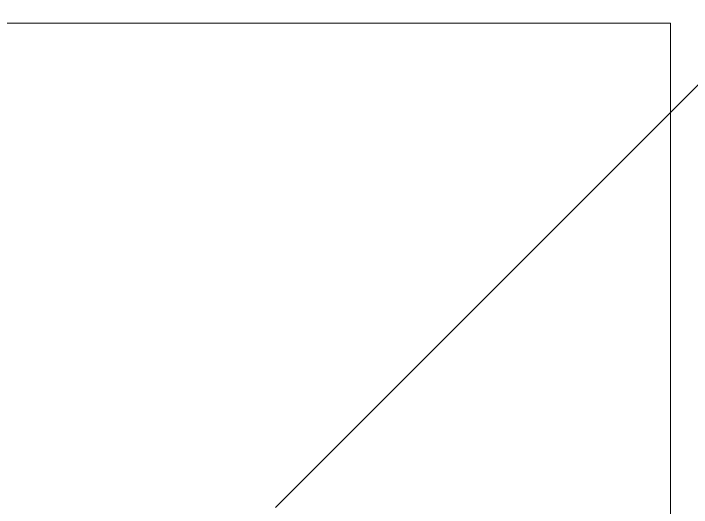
# Model space of a CAD drawing. Header units: millimetres. Extents: x -13069 to 207500, y -71366 to 56785.
# Drawn here: x 47520.2 to 47637.7, y 9534.4 to 9620 of the extents above; entities that cross this region are included whole.
import ezdxf

# ---------------------------------------------------------------- set-up
doc = ezdxf.new("R2010")
doc.units = ezdxf.units.MM
for name, color, linetype, lineweight in [('Аннотация', 7, 'Continuous', 18), ('Отметки', 7, 'Continuous', 9), ('Стены внутренние', 7, 'Continuous', 18)]:
    doc.layers.add(name, color=color, linetype=linetype, lineweight=lineweight)
pattern_1 = [(45, (0, 0), (-381.661, 381.661), []), (45, (134.94, 0), (0, 763.322), []), (45, (-134.94, 0), (0, 763.322), [])]

# ---------------------------------------------------------------- blocks, each defined once
blk = doc.blocks.new('Высотные отметки - Рамка-12095-План потолков 1-го этажа')
at = {"layer": 'Аннотация', "lineweight": 20}
for p, q in [((-6.5, 0), (-6.5, 5)), ((6.5, 0), (-6.5, 0))]:
    blk.add_line(p, q, dxfattribs=at)

msp = doc.modelspace()

# ---------------------------------------------------------------- hatches: boundary and pattern name
at = {"layer": 'Стены внутренние', "lineweight": 9}
h = msp.add_hatch(dxfattribs=at)
h.set_pattern_fill('FP_3', color=256, style=0, pattern_type=2)
h.set_pattern_definition(pattern_1)
h.paths.add_polyline_path([(47442.5, 7325), (47522.5, 7325), (47522.5, 9646.429), (47422.5, 9646.429), (47420.5, 9644.429), (47420.5, 9634.429), (47422.5, 9634.429), (47422.5, 7325)])
h = msp.add_hatch(dxfattribs=at)
h.set_pattern_fill('FP_3', color=256, style=0, pattern_type=2)
h.set_pattern_definition(pattern_1)
h.paths.add_polyline_path([(48642.274, 9534.429), (48742.353, 9534.429), (48742.353, 9634.429), (47522.5, 9634.429), (47522.5, 9534.429), (48204.905, 9534.429)])

# ---------------------------------------------------------------- block references
at = {"layer": 'Отметки', "lineweight": 20, "xscale": 99.99999999999993, "yscale": 99.99999999999993, "zscale": 99.99999999999993, "rotation": 180}
msp.add_blockref('Высотные отметки - Рамка-12095-План потолков 1-го этажа', (46984.056, 9618.323), dxfattribs=at)

doc.saveas('drawing.dxf')
